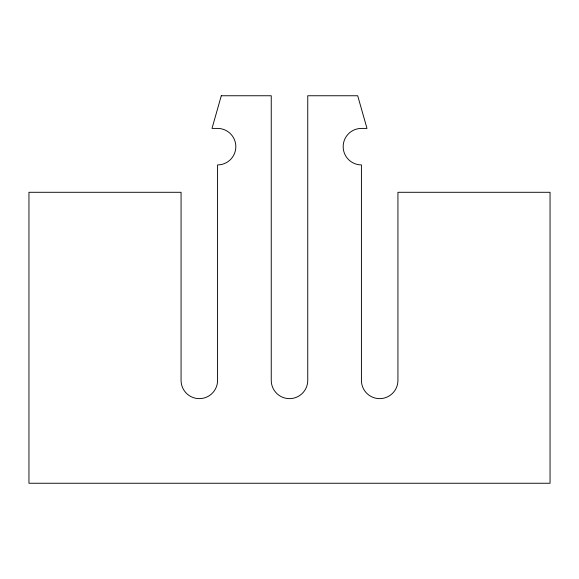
<?xml version="1.0" encoding="UTF-8"?>
<svg xmlns="http://www.w3.org/2000/svg" width="579" height="579" viewBox="0 0 579 579"><rect width="100%" height="100%" fill="white"/><g stroke="black" fill="none" stroke-linecap="round" stroke-linejoin="round"><path stroke-width="0.87" d="M221.294 95.752L212.008 128.408L217.581 128.408A18.253 18.253 0 0 1 235.834 146.661A18.253 18.253 0 0 1 217.581 164.914L217.581 380.389A18.253 18.253 0 0 1 199.321 398.641A18.253 18.253 0 0 1 181.068 380.389L181.068 192.293L28.95 192.293L28.95 483.248L550.05 483.248L550.05 192.293L397.932 192.293L397.932 380.389A18.253 18.253 0 0 1 379.679 398.641A18.253 18.253 0 0 1 361.419 380.389L361.419 164.914A18.253 18.253 0 0 1 343.166 146.661A18.253 18.253 0 0 1 361.419 128.408L366.992 128.408L357.706 95.752L307.753 95.752L307.753 380.389A18.253 18.253 0 0 1 289.5 398.641A18.253 18.253 0 0 1 271.247 380.389L271.247 95.752L221.294 95.752"/></g></svg>
